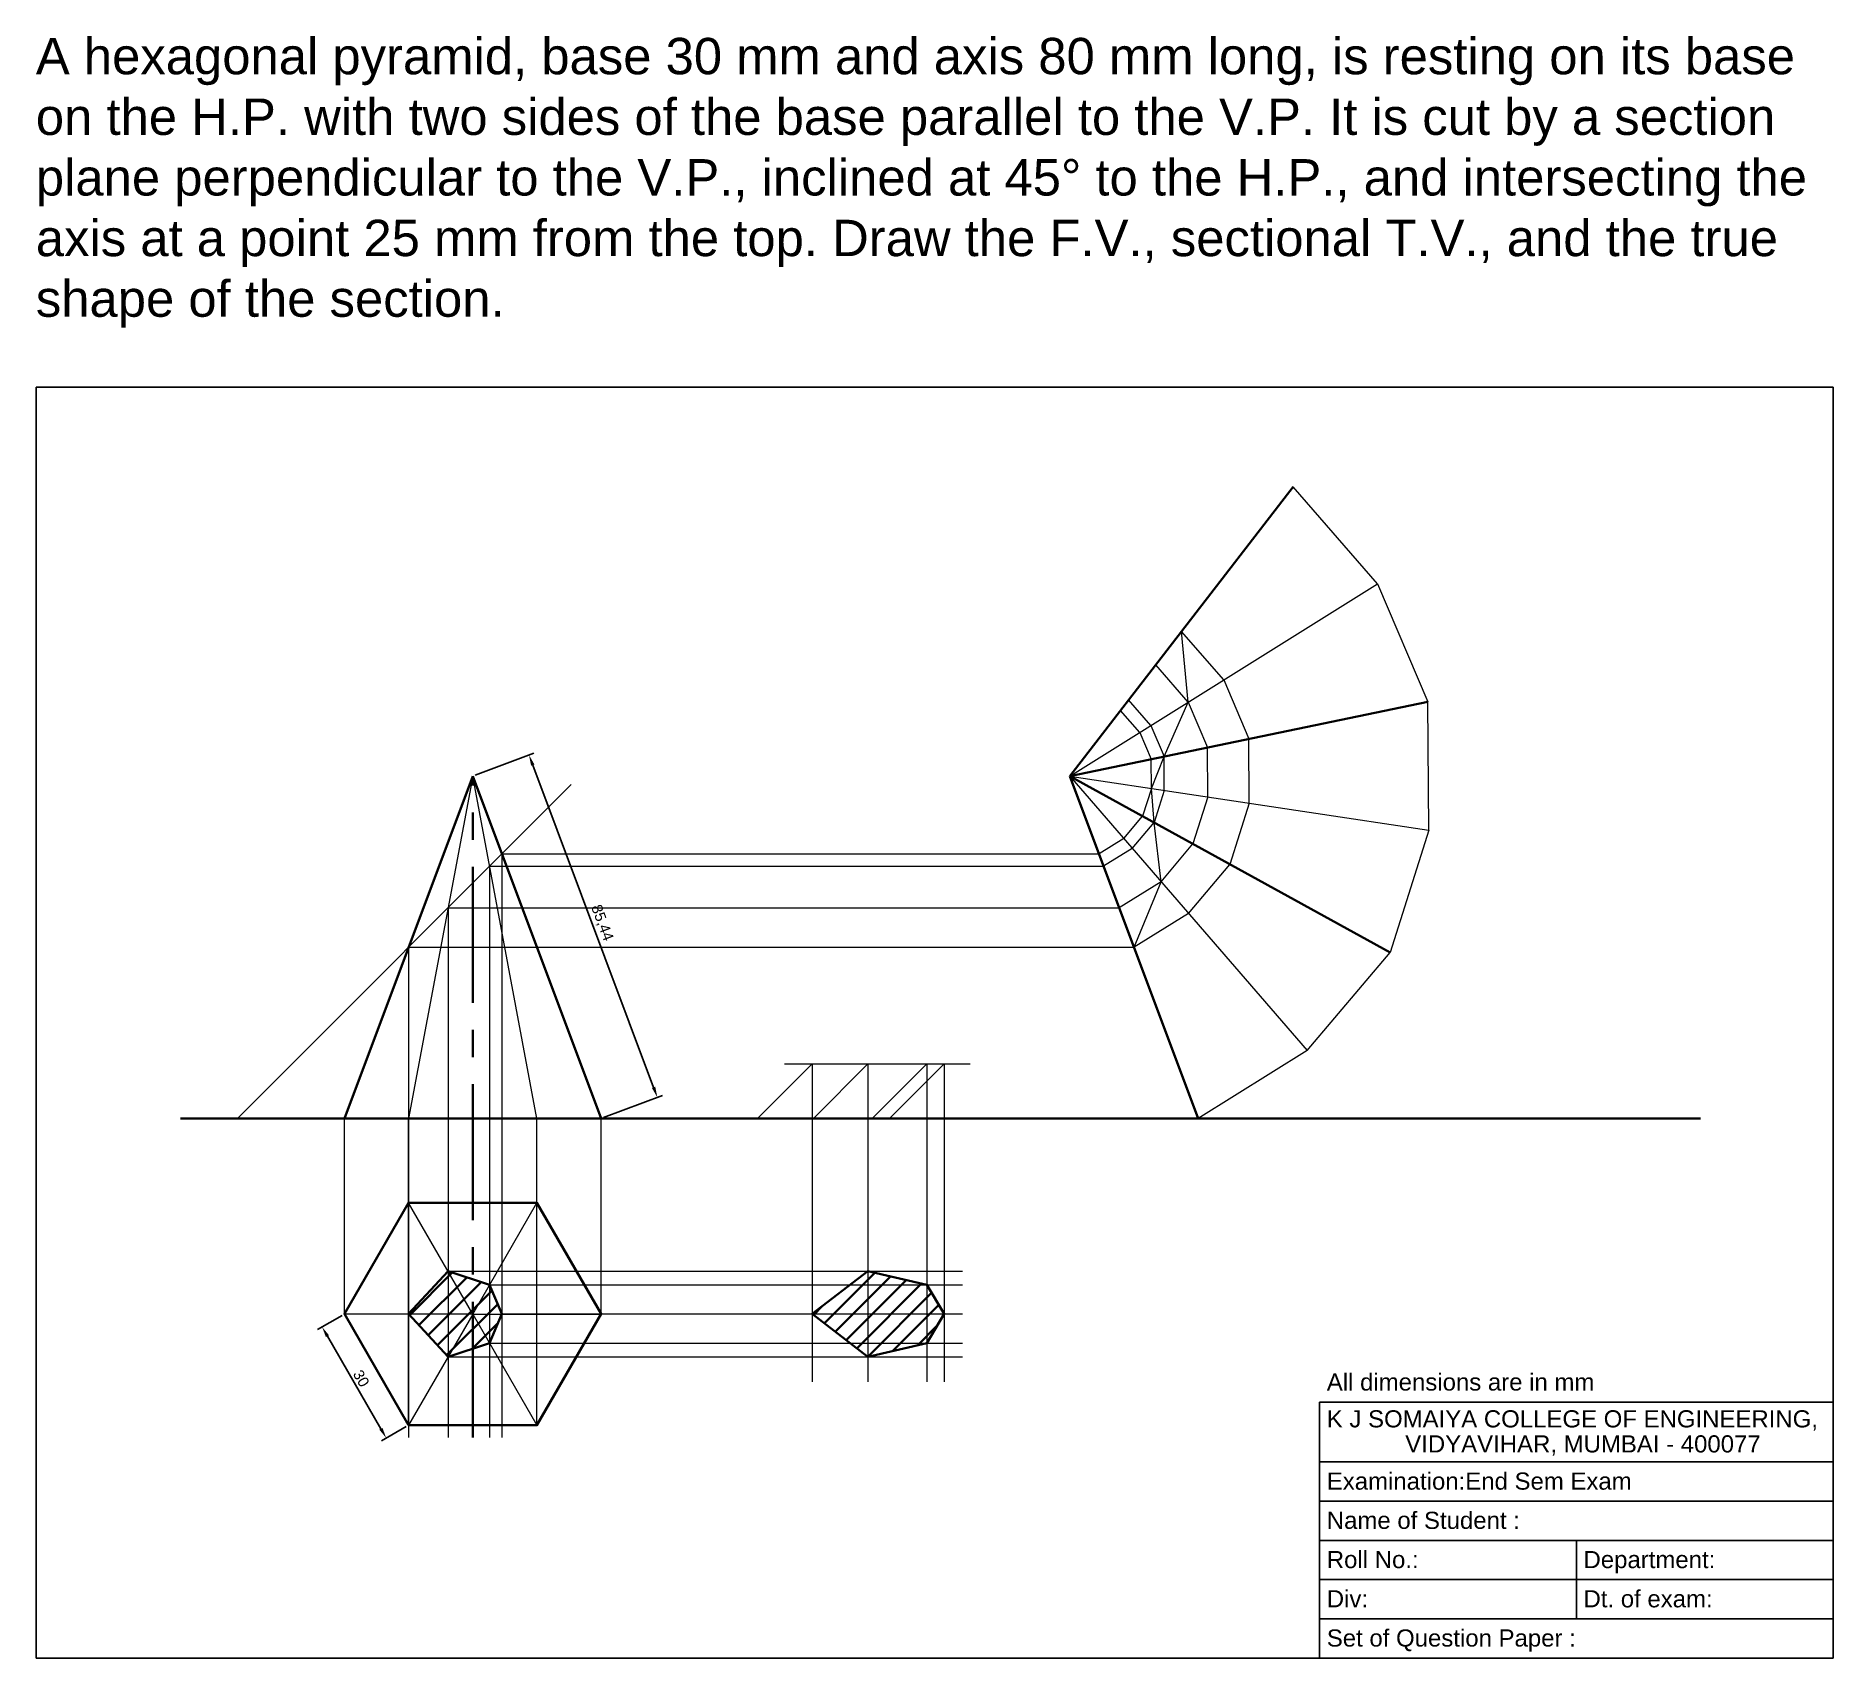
# Model space of a CAD drawing. Header units: millimetres. Extents: x 2670 to 3090, y 1870 to 2249.
import ezdxf

# ---------------------------------------------------------------- set-up
doc = ezdxf.new("R2010")
doc.units = ezdxf.units.MM
doc.linetypes.add('CENTER', pattern=[50.8, 31.75, -6.35, 6.35, -6.35])
doc.styles.get("Standard").update_dxf_attribs({"font": 'arial.ttf'})
doc.dimstyles.new('ISO-25', dxfattribs={"dimtxt": 2.5, "dimasz": 2.5, "dimexe": 1.25, "dimexo": 0.625, "dimtad": 1, "dimtxsty": 'Standard', "dimcen": 2.5, "dimadec": 0, "dimazin": 0, "dimtfac": 1, "dimtmove": 0, "dimatfit": 3, "dimfxl": 1, "dimarcsym": 0})
pattern_1 = [(45, (0, -30.4215), (-2.245064, 2.245064), [])]

# ---------------------------------------------------------------- blocks, each defined once
blk = doc.blocks.new('*U11')
at = {"lineweight": 9}
blk.add_line((7.5, 12.99), (-7.5, -12.99), dxfattribs=at)
blk = doc.blocks.new('*U12')
at = {"color": 0, "linetype": 'ByBlock', "lineweight": -2, "transparency": 16777216}
for p, rotation in [((2727.28, 1994), 239.9999999999999), ((2742.28, 1994), 180), ((2719.78, 1981.01), 300.0000000000001), ((2749.78, 1981.01), 120), ((2742.28, 1968.02), 59.99999999999999)]:
    blk.add_blockref('*U11', p, dxfattribs=dict(at, rotation=rotation))
blk.add_blockref('*U11', (2727.28, 1968.02), dxfattribs=at)
blk = doc.blocks.new('*D13')
at = {"color": 0, "lineweight": -2, "transparency": 16777216}
for p, q in [((2772.82, 2076.51), (2786.56, 2081.66)), ((2814.51, 2003.56), (2786.27, 2078.88)), ((2802.82, 1996.51), (2816.56, 2001.66))]:
    blk.add_line(p, q, dxfattribs=at)
at = {"color": 0, "lineweight": 9, "transparency": 16777216}
for points in [[(2786.66, 2079.02), (2785.88, 2078.73), (2785.39, 2081.22)], [(2814.9, 2003.71), (2814.12, 2003.41), (2815.39, 2001.22)]]:
    blk.add_solid(points, dxfattribs=at)
at = {"layer": 'Defpoints', "color": 0, "lineweight": 9, "transparency": 16777216}
for p in [(2785.39, 2081.22), (2772.24, 2076.29), (2802.24, 1996.29)]:
    blk.add_point(p, dxfattribs=at)
at = {"color": 0, "lineweight": 9, "transparency": 16777216, "insert": (2802.38, 2041.97), "char_height": 2.5, "attachment_point": 5, "rotation": 290.556}
blk.add_mtext('85,44', dxfattribs=at)
blk = doc.blocks.new('*D14')
at = {"color": 0, "lineweight": -2, "transparency": 16777216}
for p, q in [((2741.7, 1950.28), (2735.94, 1946.96)), ((2738.28, 1945.42), (2750.78, 1923.77)), ((2756.7, 1924.3), (2750.94, 1920.98))]:
    blk.add_line(p, q, dxfattribs=at)
at = {"color": 0, "lineweight": 9, "transparency": 16777216}
for points in [[(2738.64, 1945.63), (2737.92, 1945.21), (2737.03, 1947.58)], [(2751.14, 1923.98), (2750.42, 1923.56), (2752.03, 1921.6)]]:
    blk.add_solid(points, dxfattribs=at)
at = {"layer": 'Defpoints', "color": 0, "lineweight": 9, "transparency": 16777216}
for p in [(2742.24, 1950.59), (2757.24, 1924.61), (2752.03, 1921.6)]:
    blk.add_point(p, dxfattribs=at)
at = {"color": 0, "lineweight": 9, "transparency": 16777216, "insert": (2746.17, 1935.54), "char_height": 2.5, "attachment_point": 5, "rotation": 300}
blk.add_mtext('30', dxfattribs=at)

msp = doc.modelspace()

# ---------------------------------------------------------------- hatches: boundary and pattern name
at = {"lineweight": 35}
h = msp.add_hatch(dxfattribs=at)
h.set_pattern_fill('ANSI31', color=256)
h.set_pattern_definition(pattern_1)
h.paths.add_polyline_path([(2776.184, 1957.429), (2776.184, 1943.755), (2779.055, 1950.592)])
h.paths.add_polyline_path([(2776.184, 1957.429), (2772.237, 1950.592), (2776.184, 1950.592)], flags=17)
h.paths.add_polyline_path([(2776.184, 1950.592), (2772.237, 1950.592), (2772.237, 1942.473), (2776.184, 1943.755)])
h.paths.add_polyline_path([(2772.237, 1950.592), (2766.467, 1940.6), (2772.237, 1942.473)], flags=17)
h.paths.add_polyline_path([(2772.237, 1950.592), (2766.467, 1950.592), (2766.467, 1940.6)], flags=17)
h.paths.add_polyline_path([(2772.237, 1958.711), (2766.467, 1960.585), (2766.467, 1950.592), (2772.237, 1950.592)])
h.paths.add_polyline_path([(2776.184, 1957.429), (2772.237, 1958.711), (2772.237, 1950.592)])
h.paths.add_polyline_path([(2766.467, 1960.585), (2757.237, 1950.592), (2766.467, 1940.6), (2766.467, 1950.592)])
h = msp.add_hatch(dxfattribs=at)
h.set_pattern_fill('ANSI31', color=256)
h.set_pattern_definition(pattern_1)
h.paths.add_polyline_path([(2864.598, 1960.585), (2860.476, 1957.429), (2864.598, 1957.429)])
h.paths.add_polyline_path([(2878.34, 1950.592), (2864.598, 1950.592), (2864.598, 1943.755), (2878.34, 1943.755)])
h.paths.add_polyline_path([(2864.598, 1957.429), (2860.476, 1957.429), (2851.544, 1950.592), (2864.598, 1950.592)])
h.paths.add_polyline_path([(2864.598, 1950.592), (2851.544, 1950.592), (2860.476, 1943.755), (2864.598, 1943.755)])
h.paths.add_polyline_path([(2878.34, 1957.429), (2864.598, 1957.429), (2864.598, 1950.592), (2878.34, 1950.592)])
h.paths.add_polyline_path([(2864.598, 1960.585), (2864.598, 1957.429), (2878.34, 1957.429)])
h.paths.add_polyline_path([(2878.34, 1957.429), (2878.34, 1950.592), (2882.4, 1950.592)])
h.paths.add_polyline_path([(2882.4, 1950.592), (2878.34, 1950.592), (2878.34, 1943.755)])
h.paths.add_polyline_path([(2878.34, 1943.755), (2864.598, 1943.755), (2864.598, 1940.6)])
h.paths.add_polyline_path([(2864.598, 1943.755), (2860.476, 1943.755), (2864.598, 1940.6)])

# ---------------------------------------------------------------- linework, layer by layer
for p, q in [((2670.181, 2167.189), (3090.181, 2167.189)), ((2670.181, 1870.189), (2670.181, 2167.189)), ((3090.181, 2167.189), (3090.181, 1870.189)), ((2970.181, 1930.013), (3090.181, 1930.013)), ((2970.181, 1870.189), (2970.181, 1930.013)), ((3090.181, 1925.189), (3090.181, 1870.189)), ((2970.181, 1916.023), (3090.181, 1916.023)), ((2970.181, 1906.856), (3090.181, 1906.856)), ((2970.181, 1897.689), (3090.181, 1897.689)), ((3030.181, 1897.689), (3030.181, 1879.356)), ((2970.181, 1888.523), (3090.181, 1888.523)), ((2970.181, 1879.356), (3090.181, 1879.356)), ((3090.181, 1870.189), (2670.181, 1870.189)), ((3090.181, 1870.189), (2970.181, 1870.189))]:
    msp.add_line(p, q)
for p, q in [((2964.03, 2143.906), (2911.802, 2076.288)), ((2964.03, 2143.906), (2911.802, 2076.288)), ((2995.458, 2093.659), (2911.802, 2076.288)), ((2995.458, 2093.659), (2911.802, 2076.288)), ((2742.237, 1996.288), (2772.237, 2076.288)), ((2802.237, 1996.288), (2772.237, 2076.288)), ((2941.802, 1996.288), (2911.802, 2076.288)), ((2986.633, 2035.053), (2911.802, 2076.288)), ((2986.633, 2035.053), (2911.802, 2076.288)), ((2703.919, 1996.288), (3059.199, 1996.288)), ((2757.237, 1950.592), (2766.467, 1960.585)), ((2766.467, 1960.585), (2776.184, 1957.429)), ((2776.184, 1957.429), (2779.055, 1950.592)), ((2851.544, 1950.592), (2864.598, 1960.585)), ((2864.598, 1960.585), (2878.34, 1957.429)), ((2878.34, 1957.429), (2882.4, 1950.592)), ((2766.467, 1940.6), (2757.237, 1950.592)), ((2779.055, 1950.592), (2776.184, 1943.755)), ((2864.598, 1940.6), (2851.544, 1950.592)), ((2882.4, 1950.592), (2878.34, 1943.755)), ((2776.184, 1943.755), (2766.467, 1940.6)), ((2878.34, 1943.755), (2864.598, 1940.6))]:
    msp.add_line(p, q, dxfattribs=at)
at = {"lineweight": 9}
for p, q in [((2983.709, 2121.262), (2964.03, 2143.906)), ((2911.802, 2076.288), (2983.709, 2121.262)), ((2911.802, 2076.288), (2983.709, 2121.262)), ((2983.709, 2121.262), (2995.458, 2093.659)), ((2947.755, 2098.775), (2937.916, 2110.097)), ((2939.459, 2093.586), (2937.916, 2110.097)), ((2939.459, 2093.586), (2931.89, 2102.295)), ((2947.755, 2098.775), (2953.63, 2084.973)), ((2930.725, 2088.123), (2925.546, 2094.082)), ((2933.817, 2080.859), (2939.459, 2093.586)), ((2939.459, 2093.586), (2943.977, 2082.969)), ((2995.67, 2063.659), (2995.458, 2093.659)), ((2928.145, 2086.509), (2923.672, 2091.656)), ((2930.725, 2088.123), (2933.817, 2080.859)), ((2928.145, 2086.509), (2930.815, 2080.236)), ((2953.736, 2069.974), (2953.63, 2084.973)), ((2930.863, 2073.418), (2930.815, 2080.236)), ((2930.863, 2073.418), (2933.817, 2080.859)), ((2933.873, 2072.965), (2933.817, 2080.859)), ((2944.059, 2071.431), (2943.977, 2082.969)), ((2772.237, 2076.288), (2757.237, 1996.288)), ((2787.237, 1996.288), (2772.237, 2076.288)), ((2911.802, 2076.288), (2967.276, 2012.133)), ((2911.802, 2076.288), (2967.276, 2012.133)), ((2911.802, 2076.288), (2995.67, 2063.659)), ((2911.802, 2076.288), (2995.67, 2063.659)), ((2717.237, 1996.288), (2795.246, 2074.298)), ((2930.863, 2073.418), (2928.809, 2066.916)), ((2931.495, 2065.436), (2930.863, 2073.418)), ((2933.873, 2072.965), (2931.495, 2065.436)), ((2944.059, 2071.431), (2940.583, 2060.428)), ((2924.41, 2061.707), (2928.809, 2066.916)), ((2953.736, 2069.974), (2949.218, 2055.67)), ((2926.401, 2059.405), (2931.495, 2065.436)), ((2933.138, 2051.613), (2931.495, 2065.436)), ((2995.67, 2063.659), (2986.633, 2035.053)), ((2924.41, 2061.707), (2918.62, 2058.106)), ((2926.401, 2059.405), (2919.697, 2055.235)), ((2933.138, 2051.613), (2940.583, 2060.428)), ((2776.184, 2055.235), (2776.184, 1921.723)), ((2776.184, 2055.235), (2919.697, 2055.235)), ((2779.055, 2058.106), (2779.055, 1921.723)), ((2779.055, 2058.106), (2918.62, 2058.106)), ((2939.539, 2044.21), (2949.218, 2055.67)), ((2933.138, 2051.613), (2923.341, 2045.519)), ((2926.802, 2036.288), (2933.138, 2051.613)), ((2766.467, 2045.519), (2766.467, 1921.723)), ((2766.467, 2045.519), (2923.341, 2045.519)), ((2939.539, 2044.21), (2926.802, 2036.288)), ((2757.237, 2036.288), (2757.237, 1921.723)), ((2757.237, 2036.288), (2926.802, 2036.288)), ((2967.276, 2012.133), (2986.633, 2035.053)), ((2967.276, 2012.133), (2941.802, 1996.288)), ((2851.544, 2009.023), (2838.809, 1996.288)), ((2845.112, 2009.023), (2888.52, 2009.023)), ((2851.544, 2009.023), (2851.544, 1934.734)), ((2864.598, 2009.023), (2851.864, 1996.288)), ((2864.598, 2009.023), (2864.598, 1934.734)), ((2878.34, 2009.023), (2865.605, 1996.288)), ((2882.4, 2009.023), (2869.665, 1996.288)), ((2878.34, 2009.023), (2878.34, 1934.734)), ((2882.4, 2009.023), (2882.4, 1934.734)), ((2742.237, 1950.592), (2742.237, 1996.288)), ((2757.237, 1924.612), (2757.237, 1996.288)), ((2787.237, 1924.612), (2787.237, 1996.288)), ((2802.237, 1950.592), (2802.237, 1996.288)), ((2766.467, 1960.585), (2886.701, 1960.585)), ((2776.184, 1957.429), (2886.701, 1957.429)), ((2779.055, 1950.592), (2886.701, 1950.592)), ((2766.467, 1940.6), (2886.701, 1940.6)), ((2776.184, 1943.755), (2886.701, 1943.755))]:
    msp.add_line(p, q, dxfattribs=at)
at = {"linetype": 'CENTER', "lineweight": 35}
msp.add_line((2772.237, 1921.723), (2772.237, 2076.288), dxfattribs=at)
at = {"lineweight": 35}
msp.add_lwpolyline([(2757.237, 1924.612), (2787.237, 1924.612), (2802.237, 1950.592), (2787.237, 1976.573), (2757.237, 1976.573), (2742.237, 1950.592)], close=True, dxfattribs=at)

# ---------------------------------------------------------------- block references
msp.add_blockref('*U12', (37.452, -30.421), dxfattribs=at)

# ---------------------------------------------------------------- texts
for s, height, p in [('All dimensions are in mm', 4.00791, (2971.859, 1932.695)), ('K J SOMAIYA COLLEGE OF ENGINEERING, ', 4.00791, (2971.859, 1924.087)), ('VIDYAVIHAR, MUMBAI - 400077', 4.00791, (2990.195, 1918.235)), ('Examination:End Sem Exam ', 4.00791, (2971.859, 1909.539)), ('Name of Student : ', 4.00791, (2971.859, 1900.372)), ('Roll No.: ', 4.0079, (2971.859, 1891.205)), ('Department: ', 4.00791, (3031.859, 1891.205)), ('Div: ', 4.0079, (2971.859, 1882.039)), ('Dt. of exam:', 4.00791, (3031.859, 1882.039)), ('Set of Question Paper : ', 4.00791, (2971.859, 1872.872))]:
    msp.add_text(s, height=height).set_placement(p)
at = {"lineweight": 9, "insert": (2670.133, 2248.81), "char_height": 8.5, "attachment_point": 1}
msp.add_mtext_dynamic_manual_height_columns('A hexagonal pyramid, base 30 mm and axis 80 mm long, is resting on its base on the H.P. with two sides of the base parallel to the V.P. It is cut by a section plane perpendicular to the V.P., inclined at 45° to the H.P., and intersecting the axis at a point 25 mm from the top. Draw the F.V., sectional T.V., and the true shape of the section.', width=420.54082, gutter_width=42.5, heights=[70.453], dxfattribs=at)

# ---------------------------------------------------------------- dimensions: what is measured, and where the dimension line sits
at = {"lineweight": 9}
for p1, p2, distance, picture, middle in [((2802.237, 1996.288), (2772.237, 2076.288), -14.045, '*D13', (2802.38, 2041.966)), ((2742.237, 1950.592), (2757.237, 1924.612), -6.016, '*D14', (2746.174, 1935.545))]:
    dim = msp.add_aligned_dim(p1=p1, p2=p2, distance=distance, dimstyle='ISO-25', dxfattribs=at)
    dim.commit()
    dim.dimension.update_dxf_attribs({"geometry": picture, "text_midpoint": middle})

doc.saveas('drawing.dxf')
